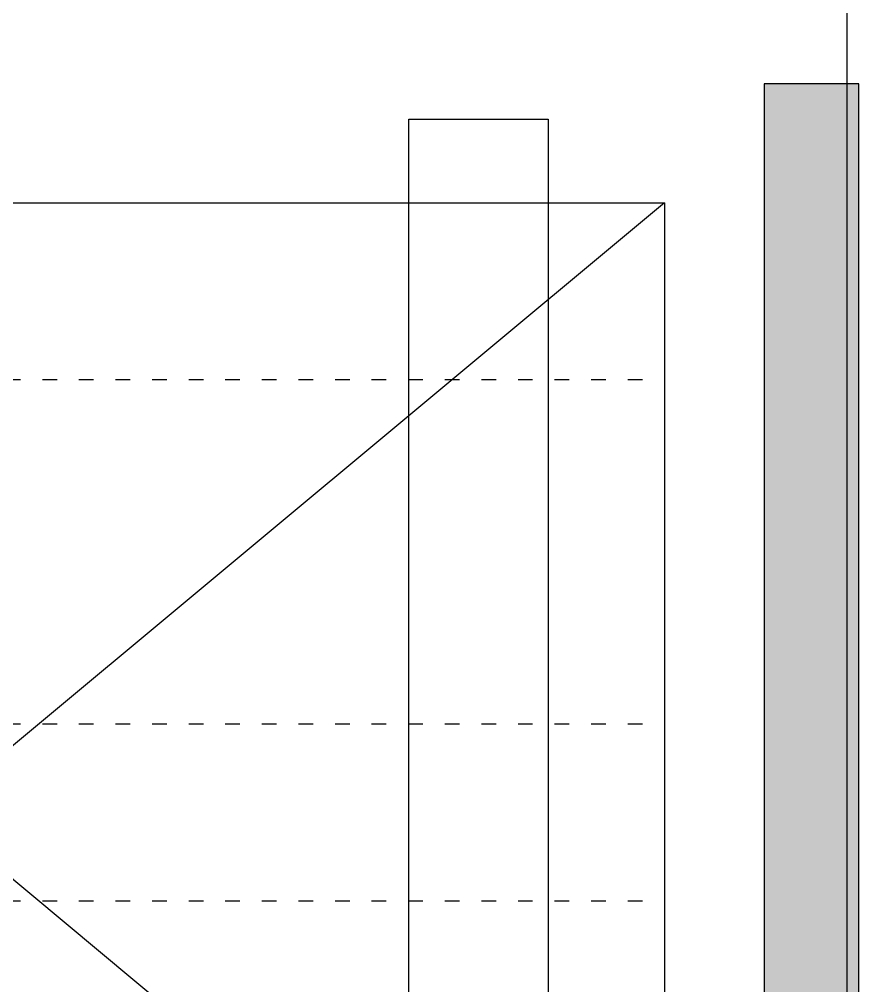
# Model space of a CAD drawing. Header units: millimetres. Extents: x 6622 to 532820, y 3370 to 359312.
# Drawn here: x 472171 to 472859, y 315481 to 316273 of the extents above; entities that cross this region are included whole.
import ezdxf

# ---------------------------------------------------------------- set-up
doc = ezdxf.new("R2010")
doc.units = ezdxf.units.MM
doc.linetypes.add('ACAD_ISO03W100', pattern=[30, 12, -18])

# ---------------------------------------------------------------- blocks, each defined once
blk = doc.blocks.new('A$C2A5E29B8')
at = {"color": 3}
for p, q in [((990.37, 0), (990.37, 5125.97)), ((990.37, 5125.97), (1104.65, 5125.97)), ((1104.65, 5125.97), (1104.65, 0)), ((0, 5057.38), (1200, 4057.38)), ((1200, 5057.38), (0, 4057.38))]:
    blk.add_line(p, q, dxfattribs=at)
at = {"color": 5}
for p, q in [((0, 5057.38), (1200, 5057.38)), ((0, 5057.38), (1200, 4057.38)), ((1200, 5057.38), (0, 4057.38)), ((1200, 5057.38), (1200, 4057.38))]:
    blk.add_line(p, q, dxfattribs=at)
at = {"color": 5, "linetype": 'ACAD_ISO03W100'}
for p, q in [((0, 4912.28), (1200, 4912.28)), ((0, 4629.93), (1200, 4629.93)), ((0, 4484.83), (1200, 4484.83))]:
    blk.add_line(p, q, dxfattribs=at)

msp = doc.modelspace()

# ---------------------------------------------------------------- hatches: boundary and pattern name
h = msp.add_hatch()
h.set_pattern_fill('ANGLE', color=3, scale=5)
h.set_pattern_definition([(0, (15511.793, 0), (0, 34.925), [25.4, -9.525]), (90, (15511.793, 0), (-34.925, 2e-15), [25.4, -9.525])])
h.paths.add_polyline_path([(472859.323, 316220.48), (472781.88, 316220.48), (472781.88, 310970.961), (472859.323, 310970.961)])

# ---------------------------------------------------------------- linework, layer by layer
at = {"color": 2}
msp.add_line((472850, 268040), (472850, 318040), dxfattribs=at)
at = {"color": 3}
for p, q in [((472859.323, 316220.48), (472781.88, 316220.48)), ((472781.88, 316220.48), (472781.88, 310970.961)), ((472859.323, 310970.961), (472859.323, 316220.48))]:
    msp.add_line(p, q, dxfattribs=at)

# ---------------------------------------------------------------- block references
msp.add_blockref('A$C2A5E29B8', (471500, 311065.654), dxfattribs=at)

doc.saveas('drawing.dxf')
